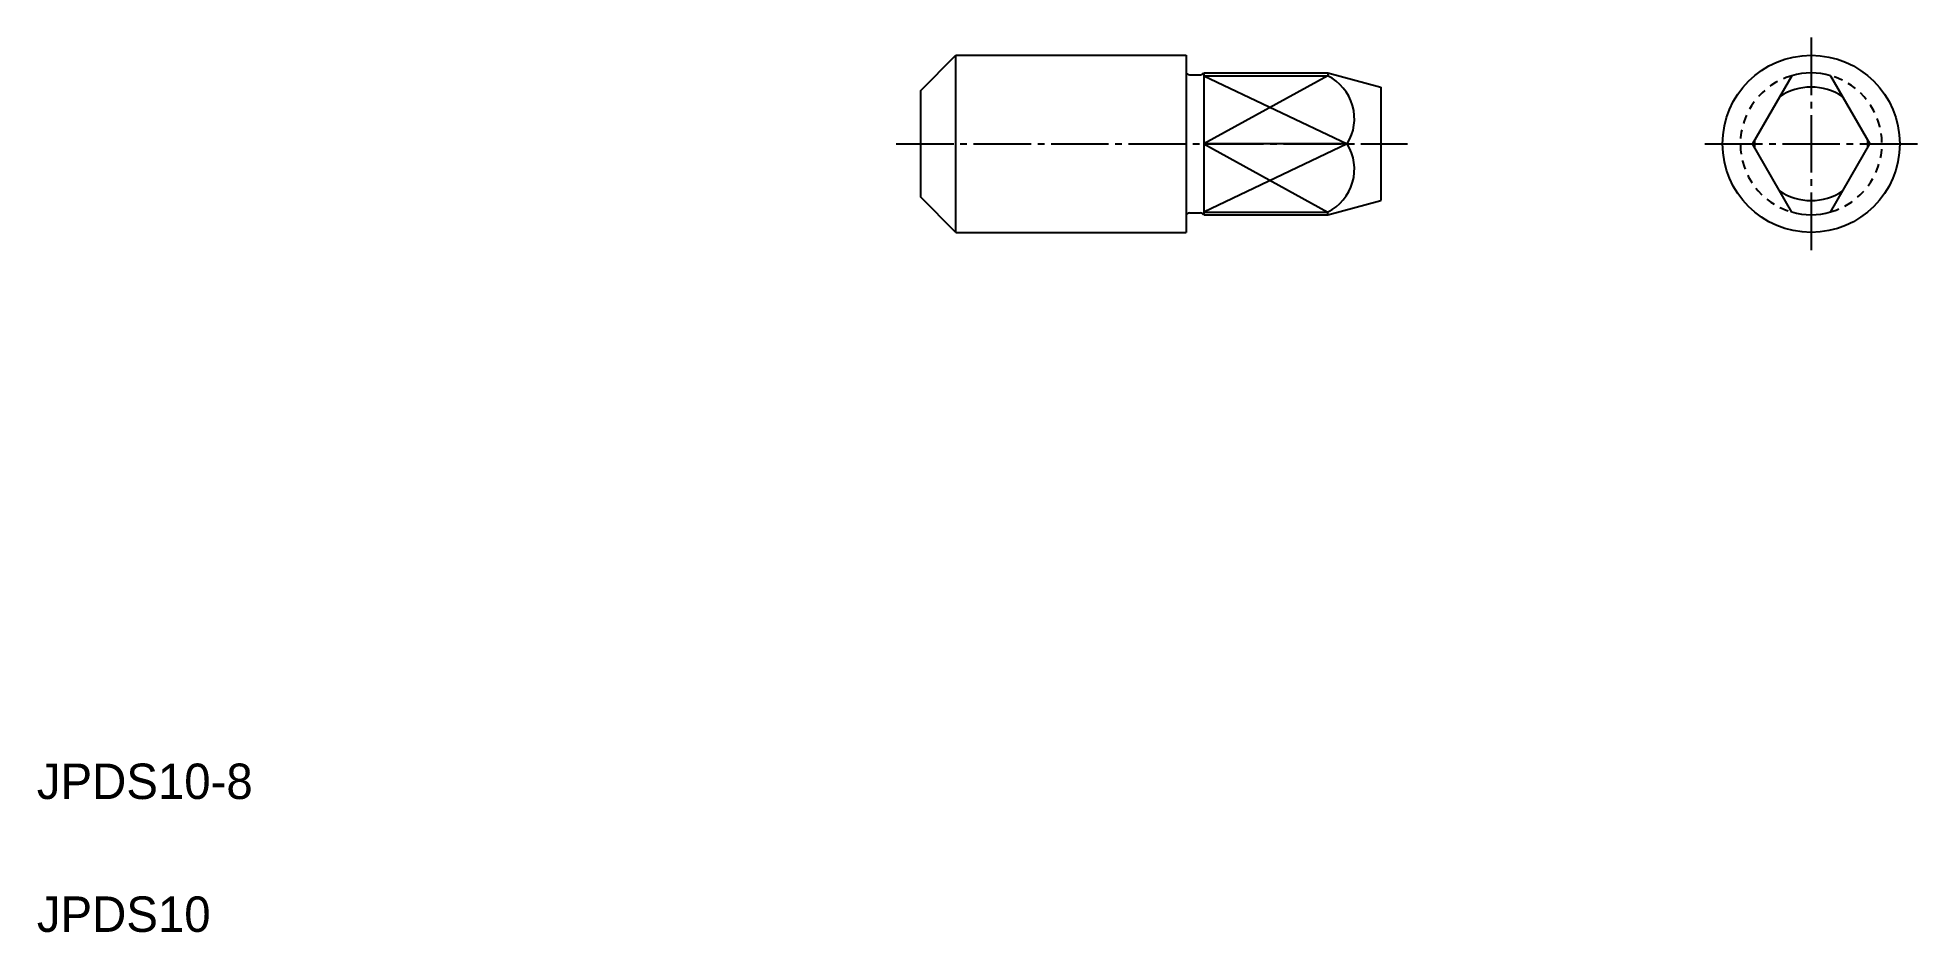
# Model space of a CAD drawing. Extents: x 5 to 111, y 5 to 55.
import ezdxf

# ---------------------------------------------------------------- set-up
doc = ezdxf.new("R2010")
doc.units = 0
doc.header["$LTSCALE"] = 0.25
doc.linetypes.add('CENTER', pattern=[17.5, 13, -1.5, 1.5, -1.5])
doc.linetypes.add('DASHED', pattern=[3.5, 2, -1.5])
doc.layers.get('0').update_dxf_attribs({"linetype": 'CONTINUOUS'})
doc.layers.add('CENTER', color=1, linetype='CENTER')
doc.styles.get("Standard").update_dxf_attribs({"font": 'txt', "height": 1.6})

msp = doc.modelspace()

# ---------------------------------------------------------------- linework, layer by layer
at = {"linetype": 'CONTINUOUS'}
for p, q in [((54.89, 52.48), (56.89, 54.48)), ((56.89, 44.48), (56.89, 54.48)), ((56.89, 54.48), (69.89, 54.48)), ((69.89, 54.48), (69.89, 44.48)), ((70.09, 53.38), (70.71, 53.38)), ((70.89, 53.48), (77.89, 53.48)), ((70.89, 53.48), (70.89, 45.48)), ((104.09, 53.32), (101.87, 49.48)), ((106.29, 53.32), (108.51, 49.48)), ((54.89, 52.48), (54.89, 46.48)), ((80.89, 52.67), (80.89, 46.28)), ((104.09, 45.63), (101.87, 49.48)), ((106.29, 45.63), (108.51, 49.48)), ((56.89, 44.48), (54.89, 46.48)), ((70.09, 45.58), (70.71, 45.58)), ((70.89, 45.48), (77.89, 45.48)), ((56.89, 44.48), (69.89, 44.48))]:
    msp.add_line(p, q, dxfattribs=at)
for p, q in [((60.14, 54.48), (60.14, 54.48)), ((63.39, 54.48), (63.39, 54.48)), ((77.89, 53.48), (80.89, 52.67)), ((77.89, 53.48), (77.89, 53.32)), ((77.89, 45.48), (80.89, 46.28)), ((77.89, 45.48), (77.89, 45.63))]:
    msp.add_line(p, q)
at = {"color": 7, "linetype": 'CONTINUOUS'}
for p, q in [((70.89, 53.32), (77.89, 53.32)), ((78.99, 49.48), (70.89, 49.48)), ((70.89, 45.63), (77.89, 45.63))]:
    msp.add_line(p, q, dxfattribs=at)
at = {"color": 3}
for p, q in [((70.89, 53.32), (78.99, 49.48)), ((77.89, 53.32), (70.89, 49.48)), ((78.99, 49.48), (70.89, 45.63)), ((70.89, 49.48), (77.89, 45.63))]:
    msp.add_line(p, q, dxfattribs=at)
at = {"linetype": 'CONTINUOUS'}
msp.add_circle((105.19, 49.48), 5, dxfattribs=at)
for centre, radius, start, end in [((70.09, 53.58), 0.2, 180, 270), ((70.71, 53.58), 0.2, 270, 330), ((105.19, 49.48), 4, 74.038, 105.962), ((105.19, 49.48), 3.2, 55.8839, 124.1161), ((105.19, 49.48), 3.2, 175.8839, 184.1161), ((105.19, 49.48), 3.2, 355.8839, 4.1161), ((105.19, 49.48), 3.2, 235.8839, 304.1161), ((70.09, 45.38), 0.2, 90, 180), ((70.71, 45.38), 0.2, 30, 90), ((105.19, 49.48), 4, 254.038, 285.962)]:
    msp.add_arc(centre, radius, start, end, dxfattribs=at)
for centre, start, end in [((76.71, 50.9), 327.9653, 64.0502), ((76.71, 48.05), 295.9498, 32.0347)]:
    msp.add_arc(centre, 2.69, start, end)
at = {"color": 3, "linetype": 'DASHED'}
for start, end in [(105.962, 254.038), (285.962, 74.038)]:
    msp.add_arc((105.19, 49.48), 4, start, end, dxfattribs=at)
at = {"layer": 'CENTER', "color": 1, "linetype": 'CENTER'}
for p, q in [((105.19, 55.48), (105.19, 43.48)), ((53.52, 49.48), (82.39, 49.48)), ((99.19, 49.48), (111.19, 49.48))]:
    msp.add_line(p, q, dxfattribs=at)

# ---------------------------------------------------------------- texts
for s, p in [('JPDS10-8', (5, 12.5)), ('JPDS10', (5, 5))]:
    msp.add_text(s, height=2).set_placement(p)

doc.saveas('drawing.dxf')
